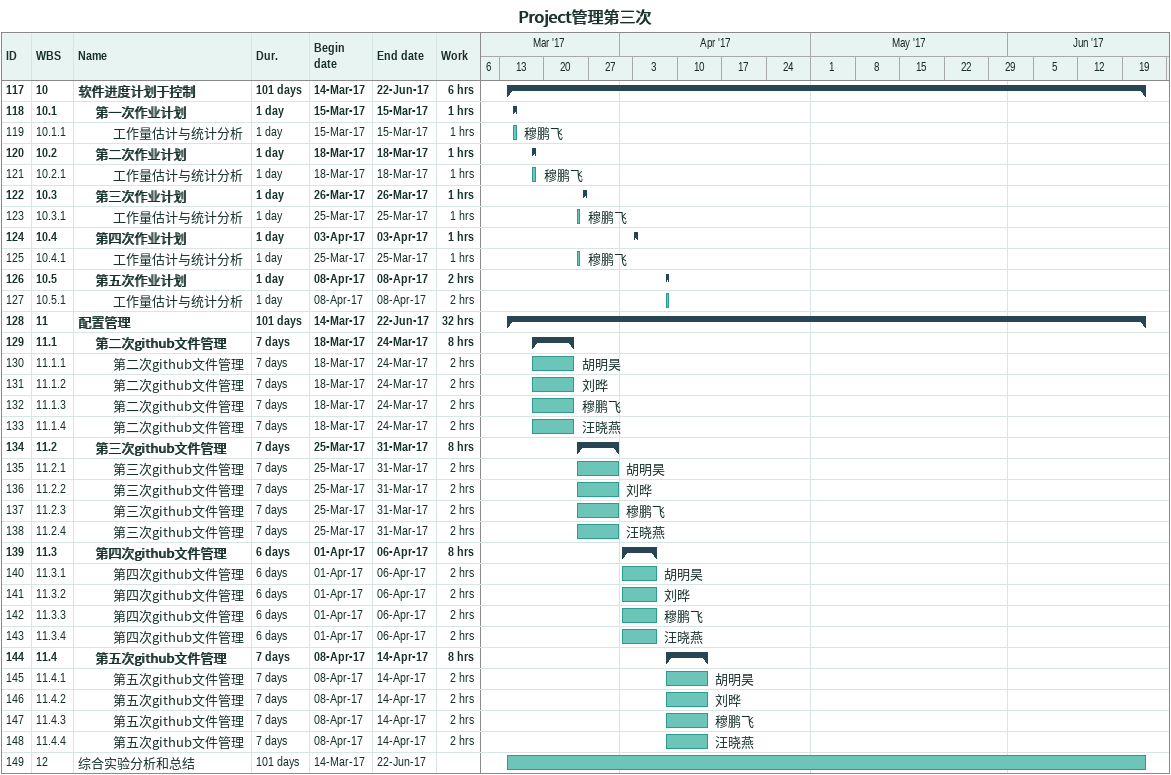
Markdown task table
Project管理第三次

| ID | WBS | Task | Duration | Start | Finish | Resources | Work (h) |
|---|---|---|---|---|---|---|---|
| 117 | 10 | **软件进度计划于控制** | 101d | 2017-03-14 | 2017-06-22 |  | 6 |
| 118 | 10.1 | **第一次作业计划** | 1d | 2017-03-15 | 2017-03-15 |  | 1 |
| 119 | 10.1.1 | 工作量估计与统计分析 | 1d | 2017-03-15 | 2017-03-15 | 穆鹏飞 | 1 |
| 120 | 10.2 | **第二次作业计划** | 1d | 2017-03-18 | 2017-03-18 |  | 1 |
| 121 | 10.2.1 | 工作量估计与统计分析 | 1d | 2017-03-18 | 2017-03-18 | 穆鹏飞 | 1 |
| 122 | 10.3 | **第三次作业计划** | 1d | 2017-03-26 | 2017-03-26 |  | 1 |
| 123 | 10.3.1 | 工作量估计与统计分析 | 1d | 2017-03-25 | 2017-03-25 | 穆鹏飞 | 1 |
| 124 | 10.4 | **第四次作业计划** | 1d | 2017-04-03 | 2017-04-03 |  | 1 |
| 125 | 10.4.1 | 工作量估计与统计分析 | 1d | 2017-03-25 | 2017-03-25 | 穆鹏飞 | 1 |
| 126 | 10.5 | **第五次作业计划** | 1d | 2017-04-08 | 2017-04-08 |  | 2 |
| 127 | 10.5.1 | 工作量估计与统计分析 | 1d | 2017-04-08 | 2017-04-08 |  | 2 |
| 128 | 11 | **配置管理** | 101d | 2017-03-14 | 2017-06-22 |  | 32 |
| 129 | 11.1 | **第二次github文件管理** | 7d | 2017-03-18 | 2017-03-24 |  | 8 |
| 130 | 11.1.1 | 第二次github文件管理 | 7d | 2017-03-18 | 2017-03-24 | 胡明昊 | 2 |
| 131 | 11.1.2 | 第二次github文件管理 | 7d | 2017-03-18 | 2017-03-24 | 刘晔 | 2 |
| 132 | 11.1.3 | 第二次github文件管理 | 7d | 2017-03-18 | 2017-03-24 | 穆鹏飞 | 2 |
| 133 | 11.1.4 | 第二次github文件管理 | 7d | 2017-03-18 | 2017-03-24 | 汪晓燕 | 2 |
| 134 | 11.2 | **第三次github文件管理** | 7d | 2017-03-25 | 2017-03-31 |  | 8 |
| 135 | 11.2.1 | 第三次github文件管理 | 7d | 2017-03-25 | 2017-03-31 | 胡明昊 | 2 |
| 136 | 11.2.2 | 第三次github文件管理 | 7d | 2017-03-25 | 2017-03-31 | 刘晔 | 2 |
| 137 | 11.2.3 | 第三次github文件管理 | 7d | 2017-03-25 | 2017-03-31 | 穆鹏飞 | 2 |
| 138 | 11.2.4 | 第三次github文件管理 | 7d | 2017-03-25 | 2017-03-31 | 汪晓燕 | 2 |
| 139 | 11.3 | **第四次github文件管理** | 6d | 2017-04-01 | 2017-04-06 |  | 8 |
| 140 | 11.3.1 | 第四次github文件管理 | 6d | 2017-04-01 | 2017-04-06 | 胡明昊 | 2 |
| 141 | 11.3.2 | 第四次github文件管理 | 6d | 2017-04-01 | 2017-04-06 | 刘晔 | 2 |
| 142 | 11.3.3 | 第四次github文件管理 | 6d | 2017-04-01 | 2017-04-06 | 穆鹏飞 | 2 |
| 143 | 11.3.4 | 第四次github文件管理 | 6d | 2017-04-01 | 2017-04-06 | 汪晓燕 | 2 |
| 144 | 11.4 | **第五次github文件管理** | 7d | 2017-04-08 | 2017-04-14 |  | 8 |
| 145 | 11.4.1 | 第五次github文件管理 | 7d | 2017-04-08 | 2017-04-14 | 胡明昊 | 2 |
| 146 | 11.4.2 | 第五次github文件管理 | 7d | 2017-04-08 | 2017-04-14 | 刘晔 | 2 |
| 147 | 11.4.3 | 第五次github文件管理 | 7d | 2017-04-08 | 2017-04-14 | 穆鹏飞 | 2 |
| 148 | 11.4.4 | 第五次github文件管理 | 7d | 2017-04-08 | 2017-04-14 | 汪晓燕 | 2 |
| 149 | 12 | 综合实验分析和总结 | 101d | 2017-03-14 | 2017-06-22 |  |  |
